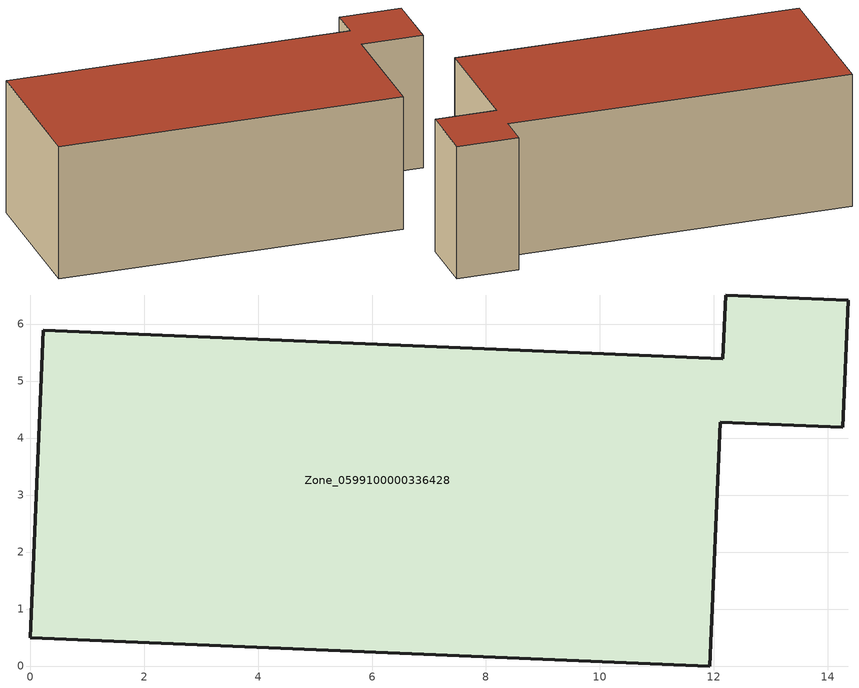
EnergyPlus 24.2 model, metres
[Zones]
Zone_0599100000336428
 floor ground (C_G): 12.21,6.51 14.36,6.42 14.26,4.19 12.11,4.28 11.93,0 0,0.5 0.23,5.89 12.16,5.39 z1.56
 wall outside (C_F): 0.23,5.89 0,0.5 11.93,0 12.11,4.28 14.26,4.19 14.36,6.42 12.21,6.51 12.16,5.39 0.23,5.89 z1.56:6.35
 roof outside (C_R): 14.26,4.19 14.36,6.42 12.21,6.51 12.16,5.39 0.23,5.89 0,0.5 11.93,0 12.11,4.28 z6.35
[BUILDING]
Pand.0599100000336428: North Axis=0; Terrain=City; Loads Convergence Tolerance Value=0.04; Temperature Convergence Tolerance Value=0.4; Solar Distribution=FullExterior; Maximum Number of Warmup Days=25; Minimum Number of Warmup Days=1
[Site:Location]
Rotterdam.The.Hague.AP_ZH_NLD Design_Conditions: Latitude=51.96; Longitude=4.45; Time Zone=1; Elevation=-4.5
[SITE:GROUNDTEMPERATURE:BUILDINGSURFACE]
18, 18, 18, 18, 18, 18, 18, 18, 18, 18, 18, 18
[MATERIAL] Thermal Absorptance=0.9; Solar Absorptance=0.7; Visible Absorptance=0.7
Name | Roughness | Thickness | Conductivity | Density | Specific Heat
G.TI.1975-1991 | MediumSmooth | 0.15 | 0.288461 | 540 | 1210
F.TI.1975-1991 | Rough | 0.3 | 0.230769 | 1920 | 840
R.TI.1975-1991 | MediumRough | 0.2 | 0.153846 | 1500 | 1000
[CONSTRUCTION]
C_G: G.TI.1975-1991
C_F: F.TI.1975-1991
C_R: R.TI.1975-1991
[ZONE]
Zone_0599100000336428: Type=1; Multiplier=1; Ceiling Height=Autocalculate; Volume=Autocalculate; Floor Area=autocalculate; Part of Total Floor Area=Yes
[ZONEINFILTRATION:DESIGNFLOWRATE]
Infil_Zone_0599100000336428: Zone or ZoneList or Space or SpaceList=Zone_0599100000336428; Schedule=AlwaysOn; Design Flow Rate Calculation Method=Flow/Area; Flow Rate per Floor Area=0.003; Constant Term Coefficient=1; Temperature Term Coefficient=0; Velocity Term Coefficient=0; Velocity Squared Term Coefficient=0
[HVACTEMPLATE:ZONE:IDEALLOADSAIRSYSTEM]
Zone_0599100000336428: Maximum Heating Supply Air Temperature=50; Minimum Cooling Supply Air Temperature=13; Maximum Heating Supply Air Humidity Ratio=0.0156; Minimum Cooling Supply Air Humidity Ratio=0.0077; Heating Limit=NoLimit; Cooling Limit=NoLimit; Dehumidification Control Type=ConstantSensibleHeatRatio; Cooling Sensible Heat Ratio=0.7; Dehumidification Setpoint=60; Humidification Control Type=None; Humidification Setpoint=30; Outdoor Air Method=None; Outdoor Air Flow Rate per Person=0.00944; Outdoor Air Flow Rate per Zone Floor Area=0; Outdoor Air Flow Rate per Zone=0; Demand Controlled Ventilation Type=None; Outdoor Air Economizer Type=NoEconomizer; Heat Recovery Type=None; Sensible Heat Recovery Effectiveness=0.7; Latent Heat Recovery Effectiveness=0.65
[ZONECONTROL:THERMOSTAT]
ThermostatControl_Zone_0599100000336428: Zone or ZoneList=Zone_0599100000336428; Control Type Schedule=DualSetpointControlType; Control 1=Thermostat_Zone_0599100000336428; Temperature Difference Between Cutout And Setpoint=0
[THERMOSTATSETPOINT:DUALSETPOINT]
Thermostat_Zone_0599100000336428: Heating Setpoint Temperature Schedule=HeatingSetpoint_Zone_0599100000336428; Cooling Setpoint Temperature Schedule=CoolingSetpoint_Zone_0599100000336428
[SCHEDULE:COMPACT]
HeatingSetpoint_Zone_0599100000336428: Through: 12/31, For: AllDays, Until: 24:00, 21
CoolingSetpoint_Zone_0599100000336428: Through: 12/31, For: AllDays, Until: 24:00, 24
DualSetpointControlType: Through: 12/31, For: AllDays, Until: 24:00, 4
AlwaysOn: Through: 12/31, For: AllDays, Until: 24:00, 1
